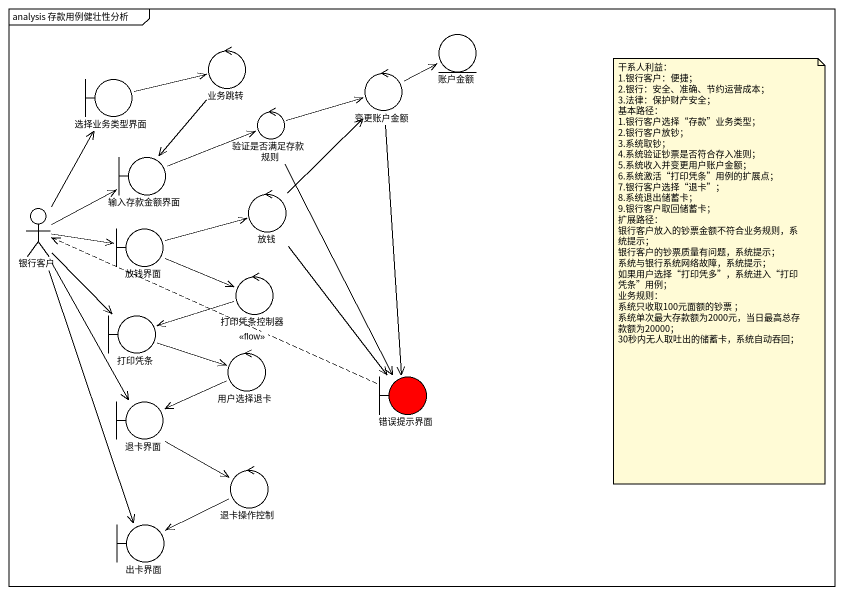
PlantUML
@startuml
mainframe analysis 存款用例健壮性分析
control 业务跳转
entity 账户金额
boundary 选择业务类型界面
control 变更账户金额
control 验证是否满足存款规则
boundary 输入存款金额界面
actor 银行客户
control 放钱
boundary 放钱界面
control 打印凭条控制器
boundary 打印凭条
control 用户选择退卡
boundary 退卡界面
boundary 错误提示界面 #FF0000
control 退卡操作控制
boundary 出卡界面
业务跳转 --> 输入存款金额界面
选择业务类型界面 -right-> 业务跳转
变更账户金额 -right-> 账户金额
变更账户金额 --> 错误提示界面
验证是否满足存款规则 -right-> 变更账户金额
验证是否满足存款规则 --> 错误提示界面
输入存款金额界面 -right-> 验证是否满足存款规则
银行客户 -up-> 选择业务类型界面
银行客户 -right-> 输入存款金额界面
银行客户 -right-> 放钱界面
银行客户 --> 打印凭条
银行客户 --> 退卡界面
银行客户 --> 出卡界面
放钱 -up-> 变更账户金额
放钱 --> 错误提示界面
放钱界面 -right-> 放钱
放钱界面 -right-> 打印凭条控制器
打印凭条控制器 -left-> 打印凭条
打印凭条 -right-> 用户选择退卡
用户选择退卡 -left-> 退卡界面
退卡界面 --> 退卡操作控制
错误提示界面 .left.> 银行客户 : <<flow>>
退卡操作控制 -left-> 出卡界面
note as N1
  干系人利益：
  1.银行客户：便捷；
  2.银行：安全、准确、节约运营成本；
  3.法律：保护财产安全；
  基本路径：
  1.银行客户选择“存款”业务类型；
  2.银行客户放钞；
  3.系统取钞；
  4.系统验证钞票是否符合存入准则；
  5.系统收入并变更用户账户金额；
  6.系统激活“打印凭条”用例的扩展点；
  7.银行客户选择“退卡”；
  8.系统退出储蓄卡；
  9.银行客户取回储蓄卡；
  扩展路径：
  银行客户放入的钞票金额不符合业务规则，系统提示；
  银行客户的钞票质量有问题，系统提示；
  系统与银行系统网络故障，系统提示；
  如果用户选择“打印凭多”，系统进入“打印凭条”用例；
  业务规则：
  系统只收取100元面额的钞票 ；
  系统单次最大存款额为2000元，当日最高总存款额为20000；
  30秒内无人取吐出的储蓄卡，系统自动吞回；
end note
@enduml
